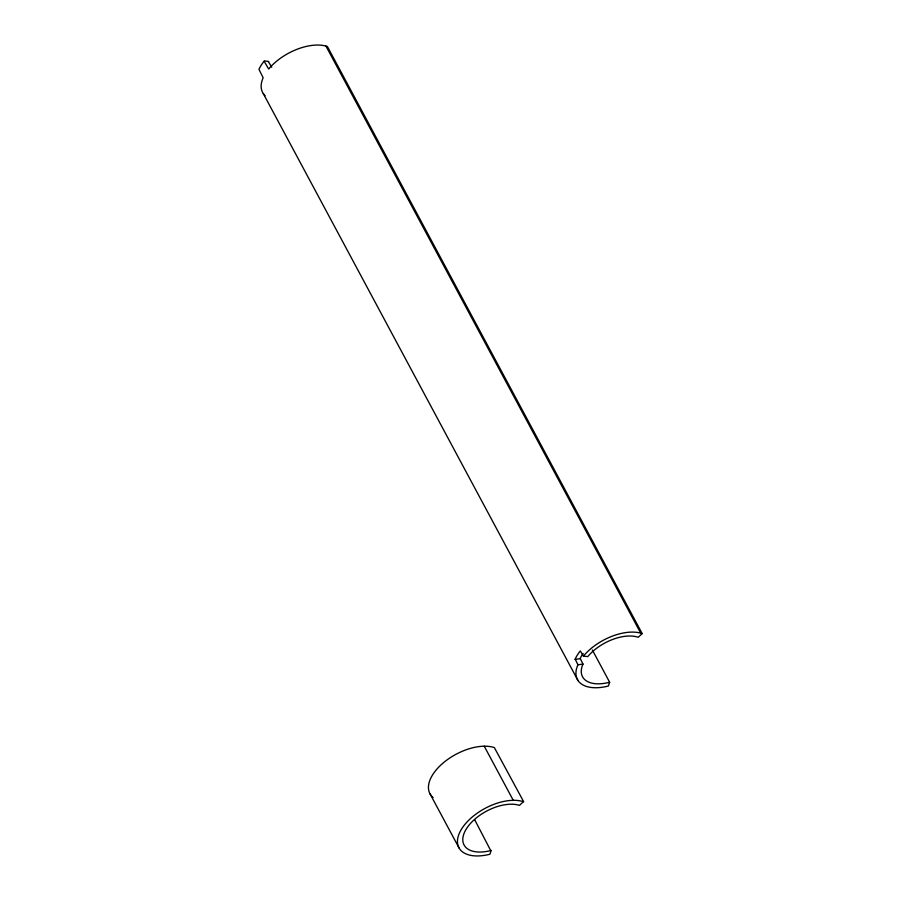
<?xml version="1.0" encoding="UTF-8"?>
<svg xmlns="http://www.w3.org/2000/svg" width="901" height="901" viewBox="0 0 901 901"><rect width="100%" height="100%" fill="white"/><g stroke="black" fill="none" stroke-linecap="round" stroke-linejoin="round"><path stroke-width="1.35" d="M491.169 850.443L489.919 854.238A41.536 22.379 -28.2 0 1 461.808 828.65A41.536 22.379 -28.2 0 1 523.357 801.687L519.46 805.393A35.713 19.236 -28.2 0 0 466.538 828.571A35.713 19.236 -28.2 0 0 490.707 850.567L474.681 819.707M592.374 650.026L609.639 682.226L608.4 686.021A41.536 22.379 -28.2 0 1 577.564 665.636L577.935 664.769L575.153 659.082A41.536 22.379 -28.2 0 1 580.323 650.95L583.465 656.074L587.756 656.615L588.376 655.872A35.713 19.236 -28.2 0 1 636.973 636.894L638.235 637.289L642.188 633.594L327.423 46.559L325.948 46.086A41.536 22.379 -28.2 0 0 269.422 68.161L268.701 69.028L264.106 61.2A41.536 22.379 -28.2 0 0 258.936 69.332L263.16 77.734L262.788 78.59A41.536 22.379 -28.2 0 0 265.097 95.686M609.639 682.226L609.189 682.35A35.713 19.236 -28.2 0 1 581.258 671.391L581.291 670.502A35.713 19.236 -28.2 0 1 582.677 664.825L582.992 664.093L580.199 658.44A35.713 19.236 -28.2 0 1 583.127 653.439M268.43 61.696L271.742 67.248M583.465 656.074L584.197 655.207A41.536 22.379 -28.2 0 1 640.724 633.133L642.188 633.594M575.029 659.363L580.098 658.687M577.935 664.769L582.992 664.093M264.342 60.919L268.633 61.448M325.948 46.086L640.724 633.133M263.25 93.501L578.014 680.548M523.718 801.811L494.356 747.582A41.536 22.379 -28.2 0 0 445.499 761.075A41.536 22.379 -28.2 0 0 431.703 796.146M484.242 746.197L513.255 800.313M430.036 793.86L459.048 847.965M433.111 797.486A41.536 22.379 -28.2 0 1 432.379 796.833"/></g></svg>
